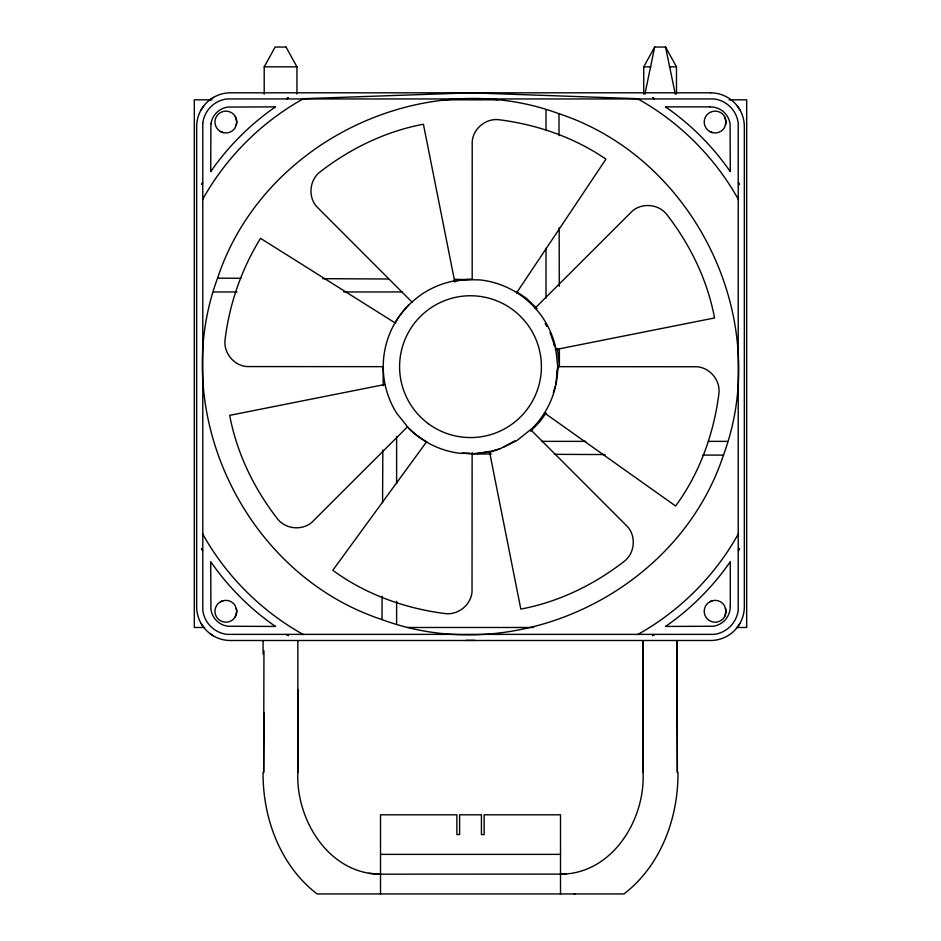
<?xml version="1.0" encoding="UTF-8"?>
<svg xmlns="http://www.w3.org/2000/svg" width="941" height="941" viewBox="0 0 941 941"><rect width="100%" height="100%" fill="white"/><g stroke="black" fill="none" stroke-linecap="round" stroke-linejoin="round"><path stroke-width="1.41" d="M380.517 874.189C328.938 874.095 295.768 819.87 297.838 772.467L297.85 640.997M472.123 452.445L472.029 591.783C471.029 604.863 458.126 615.308 445.117 613.567C404.948 608.474 365.543 594.336 332.785 570.293L426.814 441.505M472.182 279.489L472.217 141.538C473.217 128.458 486.121 118.013 499.118 119.754C537.088 124.553 574.281 137.445 605.945 159.123L516.515 292.969M643.044 772.467L643.056 641.08L643.044 772.467C645.42 819.893 612.015 874.095 560.518 874.189L566.247 874.107L380.517 874.165L369.119 873.319M643.738 94.076L643.738 66.835L654.654 47.05L665.558 47.05L676.473 66.835L676.473 94.076M263.951 650.76L263.668 772.467L263.951 712.772M381.999 619.59C245.354 574.68 167.486 412.993 217.571 278.16C262.48 141.515 424.168 63.647 559.001 113.732C695.646 158.641 773.514 320.328 723.429 455.162C678.52 591.807 516.832 669.674 381.999 619.59L382.105 596.206M382.564 502.635L382.822 449.998M383.14 385.669L383.234 366.661L246.86 366.567C233.768 365.567 223.335 352.663 225.075 339.654C229.428 303.79 241.566 269.102 260.528 238.344L395.749 323.316M677.967 772.467C678.367 817.976 660.805 865.685 623.942 893.95L317.093 893.95C280.23 865.685 262.668 817.976 263.068 772.467M454.421 279.312L480.275 279.936A87.266 87.266 0 0 1 532.206 304.955L538.734 312.247A87.266 87.266 0 0 1 555.578 347.241L557.766 366.661L555.802 384.14M556.825 376.565L557.766 366.661L697.105 366.755C710.184 367.755 720.63 380.658 718.889 393.667C713.796 433.836 699.657 473.241 675.614 505.999L544.38 412.887M236.414 124.859A10.904 10.904 0 0 0 223.052 111.497L220.417 112.591A10.904 10.904 0 0 0 218.159 129.752A10.904 10.904 0 0 0 235.321 127.494L236.779 122.036L235.321 116.578M725.664 124.859A10.904 10.904 0 0 0 712.302 111.497L709.667 112.591A10.904 10.904 0 0 0 707.409 129.752A10.904 10.904 0 0 0 724.57 127.494L726.029 122.036L724.57 116.578M644.926 94.112L654.654 47.05M553.367 392.597L555.19 386.257M235.321 616.743L236.779 611.285L235.321 605.828A10.904 10.904 0 0 0 218.159 603.569A10.904 10.904 0 0 0 220.417 620.731L223.052 621.825A10.904 10.904 0 0 0 236.414 608.462M724.57 616.743L726.029 611.285L724.57 605.828A10.904 10.904 0 0 0 707.409 603.569A10.904 10.904 0 0 0 709.667 620.731L712.302 621.825A10.904 10.904 0 0 0 725.664 608.462M264.209 94.076L264.209 66.835L275.125 47.05L286.052 47.05M202.527 182.754L201.515 184.589L202.527 183.154M202.527 199.668C225.875 157.559 261.398 122.036 303.508 98.687L470.5 92.818L637.492 98.687C679.602 122.036 715.125 157.559 738.473 199.668M395.255 322.681C402.16 310.506 412.358 300.355 424.073 292.769A87.266 87.266 0 0 1 470.5 279.395L462.349 279.936M738.473 533.653C715.125 575.763 679.602 611.285 637.492 634.634M738.473 550.567L739.485 548.732L738.473 550.167M201.186 109.721L203.644 106.039M737.356 627.282L739.814 623.601M546.015 413.087L540.346 421.074L530.7 431.166M407.441 426.861L311.824 522.349C301.861 530.9 285.358 529.16 277.395 518.726C253.941 488.485 236.756 453.068 229.686 415.357L384.704 384.528M535.088 308.166L632.423 210.96C642.374 202.421 658.888 204.162 666.851 214.595C690.306 244.825 707.491 280.242 714.548 317.964L555.237 349.652M286.993 98.687L288.428 97.676L286.593 98.687M654.007 634.634L652.572 635.645L654.407 634.634M209.878 99.805L213.56 97.346M514.903 440.847L500.059 448.833L487.967 452.068M220.417 601.84L223.052 600.746M709.667 601.84L712.302 600.746M504.129 446.904L516.927 440.553L532.206 428.367A87.266 87.266 0 0 0 557.766 366.661M499.318 449.033L491.543 451.739L481.851 452.645M469.677 453.056L460.725 453.386A87.266 87.266 0 0 1 408.794 428.367L396.608 413.087A87.266 87.266 0 0 1 408.794 304.955M486.697 452.186L477.005 453.656M453.903 281.371L461.149 280.147M490.332 451.951L470.5 453.927L462.219 453.056M471.312 279.442L472.123 279.395M474.899 640.351L466.101 640.351M574.163 893.95L575.398 893.95M264.209 66.835L296.944 66.835L296.944 94.076M643.738 66.835L650.796 66.835M669.416 66.835L676.473 66.835M211.948 99.817L194.316 99.817L194.316 627.482L204.597 627.482M442.588 99.817L498.412 99.817M729.052 99.817L746.683 99.817L746.683 627.482L736.403 627.482M213.56 291.957L236.979 291.957M343.677 291.957L402.148 291.957M541.91 441.364L585.737 441.364M708.42 441.364L727.452 441.364M407.335 627.482L533.665 627.482M380.517 854.369L560.518 854.369M217.571 278.171L240.955 278.265M322.834 278.677L388.621 278.995M472.123 453.927L491.226 454.021M554.425 454.338L605.192 454.562M702.856 455.068L723.629 455.126M709.667 131.481L712.302 132.575M220.417 131.481L223.052 132.575M654.407 98.687L652.572 97.676L654.007 98.687M516.409 291.581L526.537 298.426L537.088 308.601M426.52 441.905L416.087 434.895L408.794 428.367M303.508 634.634C261.398 611.285 225.875 575.763 202.527 533.653M286.593 634.634L288.428 635.645L286.993 634.634M209.878 633.516L213.56 635.975M412.005 302.073L316.423 206.361C307.883 196.398 309.624 179.896 320.046 171.932C350.287 148.478 385.704 131.293 423.415 124.236L454.832 282.112M530.7 429.719L627.812 526.96C636.363 536.923 634.622 553.426 624.189 561.389C593.947 584.843 558.531 602.028 520.82 609.086L489.414 451.21M738.473 183.154L739.485 184.589L738.473 182.754M202.527 550.167L201.515 548.732L202.527 550.567M737.356 106.039L739.814 109.721M201.186 623.601L203.644 627.282M545.192 323.575L546.85 326.551M286.029 47.05L296.944 66.835M550.062 332.561L555.672 348.629M553.649 343.253L554.249 345.371M665.558 47.05L675.285 94.112M557.401 348.452L559.389 366.661L559.366 349.111M677.061 640.503L677.355 772.467L676.885 640.997M559.001 113.732L559.036 135.657M559.177 227.769L559.272 286.252M560.518 893.95L560.518 814.8L484.156 814.8L484.156 834.585L481.427 834.585L481.427 814.8L459.608 814.8L459.608 834.585L456.879 834.585L456.879 814.8L380.517 814.8L380.517 893.95M546.015 109.979L546.015 130.564M546.015 248.189L546.015 298.179M396.608 436.506L396.608 483.662M396.608 601.287L396.608 623.801M297.838 689.482L297.838 772.467M263.068 640.762L263.068 653.854M202.786 122.989L202.786 610.333A27.924 27.924 0 0 0 226.828 634.375L714.172 634.375A27.924 27.924 0 0 0 738.215 610.333L738.215 122.989A27.924 27.924 0 0 0 714.172 98.946L226.828 98.946A27.924 27.924 0 0 0 202.786 122.989M210.913 124.059L210.713 171.627C228.145 146.431 250.271 124.306 275.466 106.874L227.898 107.074A19.726 19.726 0 0 0 210.913 124.059M730.287 606.227L730.087 609.262A19.726 19.726 0 0 1 713.102 626.247L665.534 626.447C690.729 609.015 712.855 586.89 730.287 561.695L730.287 606.227M710.526 92.818L230.474 92.818A33.817 33.817 0 0 0 196.657 126.635L196.657 606.686A33.817 33.817 0 0 0 230.474 640.503L710.526 640.503A33.817 33.817 0 0 0 744.343 606.686L744.343 126.635A33.817 33.817 0 0 0 710.526 92.818M710.067 106.874L665.534 106.874C690.729 124.306 712.855 146.431 730.287 171.627L730.087 124.059A19.726 19.726 0 0 0 713.102 107.074L710.067 106.874M275.466 626.447L227.898 626.247A19.726 19.726 0 0 1 210.913 609.262L210.713 561.695C228.145 586.89 250.271 609.015 275.466 626.447M428.39 423.709A70.904 70.904 0 0 0 540.957 374.6A70.904 70.904 0 0 0 442.141 301.673A70.904 70.904 0 0 0 428.39 423.709"/></g></svg>
